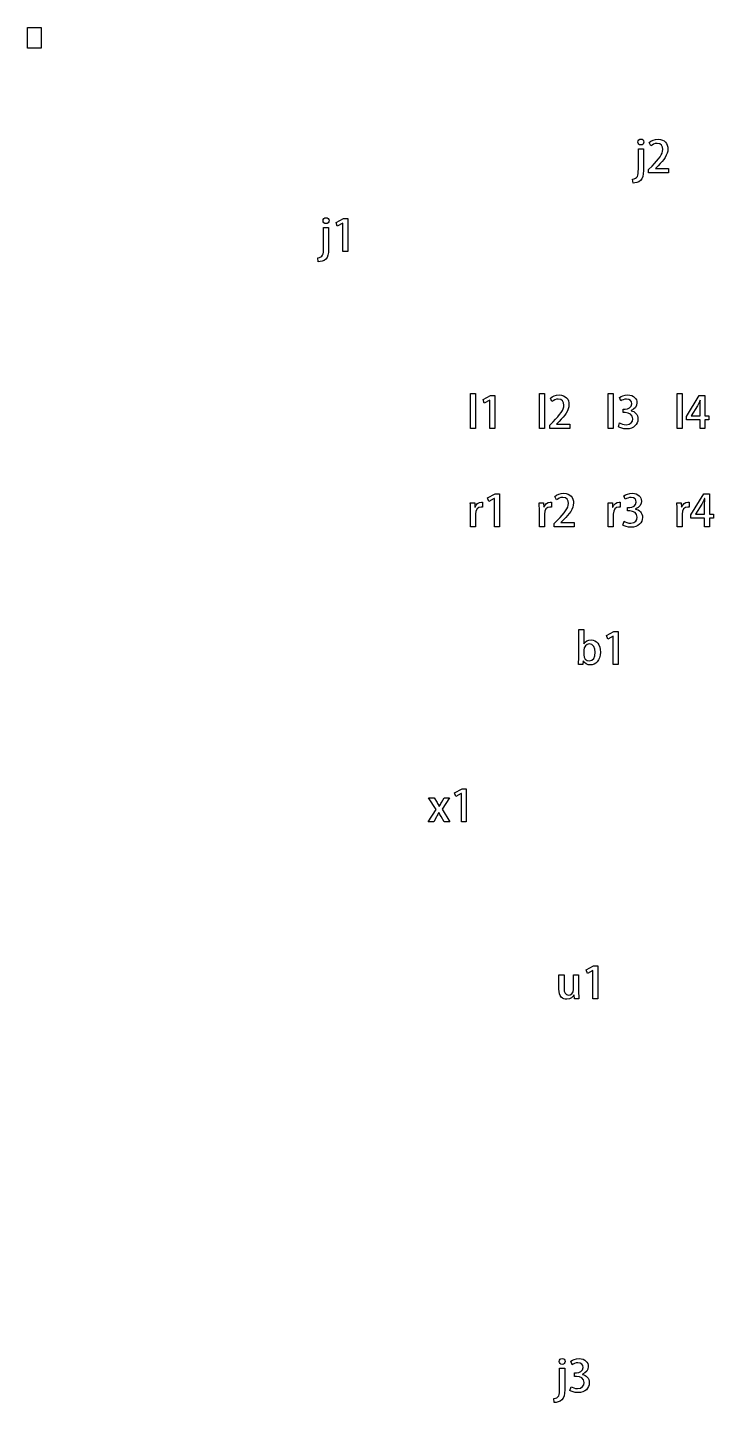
# Model space of a CAD drawing. Header units: centimetres. Extents: x -11.8 to 2.2, y -12.3 to 2.2.
# Drawn here: x -11.792 to -9.578, y -11.981 to -7.542 of the extents above; entities that cross this region are included whole.
import ezdxf

# ---------------------------------------------------------------- set-up
doc = ezdxf.new("R2010")
doc.units = ezdxf.units.CM
doc.header["$MEASUREMENT"] = 0
doc.header["$XCLIPFRAME"] = 0
doc.layers.add('Layer 1', color=7, linetype='Continuous')
picture_1 = doc.add_image_def('image1.jpg', size_in_pixel=(229, 344))

msp = doc.modelspace()

# ---------------------------------------------------------------- linework, layer by layer
at = {"layer": 'Layer 1', "color": 3}
for points, knots in [([(-9.80244, -7.91156), (-9.80244, -7.90606), (-9.80611, -7.90196), (-9.8119, -7.90196), (-9.8119, -7.90196), (-9.81754, -7.90196), (-9.82149, -7.90606), (-9.82149, -7.91156), (-9.82149, -7.91156), (-9.82149, -7.91678), (-9.81768, -7.92101), (-9.81204, -7.92101), (-9.81204, -7.92101), (-9.80611, -7.92101), (-9.80244, -7.91678), (-9.80244, -7.91156)], [0, 0, 0, 0, 0.2, 0.2, 0.2, 0.2, 0.4, 0.4, 0.4, 0.4, 0.6, 0.6, 0.6, 0.6, 1, 1, 1, 1]), ([(-9.80371, -7.93301), (-9.80371, -7.93301), (-9.82008, -7.93301), (-9.82008, -7.93301), (-9.82008, -7.93301), (-9.82008, -7.93301), (-9.82008, -7.99867), (-9.82008, -7.99867), (-9.82008, -7.99867), (-9.82008, -8.02137), (-9.82206, -8.02969), (-9.83899, -8.03136), (-9.83899, -8.03136), (-9.83899, -8.03136), (-9.8373, -8.0442), (-9.8373, -8.0442), (-9.8373, -8.0442), (-9.82925, -8.0442), (-9.81938, -8.04166), (-9.81317, -8.03574), (-9.81317, -8.03574), (-9.80639, -8.02913), (-9.80371, -8.01953), (-9.80371, -8.00375), (-9.80371, -8.00375), (-9.80371, -8.00375), (-9.80371, -7.93301), (-9.80371, -7.93301)], [0, 0, 0, 0, 0.125, 0.125, 0.125, 0.125, 0.25, 0.25, 0.25, 0.25, 0.375, 0.375, 0.375, 0.375, 0.5, 0.5, 0.5, 0.5, 0.625, 0.625, 0.625, 0.625, 0.75, 0.75, 0.75, 0.75, 1, 1, 1, 1]), ([(-9.72243, -7.99721), (-9.72243, -7.99721), (-9.76519, -7.99721), (-9.76519, -7.99721), (-9.76519, -7.99721), (-9.76519, -7.99721), (-9.76519, -7.99693), (-9.76519, -7.99693), (-9.76519, -7.99693), (-9.76519, -7.99693), (-9.75644, -7.98804), (-9.75644, -7.98804), (-9.75644, -7.98804), (-9.73795, -7.96937), (-9.72469, -7.95312), (-9.72469, -7.9336), (-9.72469, -7.9336), (-9.72469, -7.91749), (-9.73428, -7.90267), (-9.75616, -7.90267), (-9.75616, -7.90267), (-9.76801, -7.90267), (-9.77831, -7.90719), (-9.7848, -7.91255), (-9.7848, -7.91255), (-9.7848, -7.91255), (-9.77986, -7.92426), (-9.77986, -7.92426), (-9.77986, -7.92426), (-9.77492, -7.92031), (-9.76759, -7.91593), (-9.7594, -7.91593), (-9.7594, -7.91593), (-9.746, -7.91593), (-9.74106, -7.92497), (-9.74106, -7.93529), (-9.74106, -7.93529), (-9.74106, -7.95128), (-9.75347, -7.96598), (-9.77591, -7.98903), (-9.77591, -7.98903), (-9.77591, -7.98903), (-9.78706, -8.00074), (-9.78706, -8.00074), (-9.78706, -8.00074), (-9.78706, -8.00074), (-9.78706, -8.01076), (-9.78706, -8.01076), (-9.78706, -8.01076), (-9.78706, -8.01076), (-9.72243, -8.01076), (-9.72243, -8.01076), (-9.72243, -8.01076), (-9.72243, -8.01076), (-9.72243, -7.99721), (-9.72243, -7.99721)], [0, 0, 0, 0, 0.0666667, 0.0666667, 0.0666667, 0.0666667, 0.1333333, 0.1333333, 0.1333333, 0.1333333, 0.2, 0.2, 0.2, 0.2, 0.2666667, 0.2666667, 0.2666667, 0.2666667, 0.3333333, 0.3333333, 0.3333333, 0.3333333, 0.4, 0.4, 0.4, 0.4, 0.4666667, 0.4666667, 0.4666667, 0.4666667, 0.5333333, 0.5333333, 0.5333333, 0.5333333, 0.6, 0.6, 0.6, 0.6, 0.6666667, 0.6666667, 0.6666667, 0.6666667, 0.7333333, 0.7333333, 0.7333333, 0.7333333, 0.8, 0.8, 0.8, 0.8, 0.8666667, 0.8666667, 0.8666667, 0.8666667, 1, 1, 1, 1]), ([(-10.81844, -8.16556), (-10.81844, -8.16006), (-10.82211, -8.15596), (-10.8279, -8.15596), (-10.8279, -8.15596), (-10.83354, -8.15596), (-10.83749, -8.16006), (-10.83749, -8.16556), (-10.83749, -8.16556), (-10.83749, -8.17078), (-10.83368, -8.17501), (-10.82804, -8.17501), (-10.82804, -8.17501), (-10.82211, -8.17501), (-10.81844, -8.17078), (-10.81844, -8.16556)], [0, 0, 0, 0, 0.2, 0.2, 0.2, 0.2, 0.4, 0.4, 0.4, 0.4, 0.6, 0.6, 0.6, 0.6, 1, 1, 1, 1]), ([(-10.75776, -8.26476), (-10.75776, -8.26476), (-10.75776, -8.1585), (-10.75776, -8.1585), (-10.75776, -8.1585), (-10.75776, -8.1585), (-10.77159, -8.1585), (-10.77159, -8.1585), (-10.77159, -8.1585), (-10.77159, -8.1585), (-10.79558, -8.17135), (-10.79558, -8.17135), (-10.79558, -8.17135), (-10.79558, -8.17135), (-10.79191, -8.18334), (-10.79191, -8.18334), (-10.79191, -8.18334), (-10.79191, -8.18334), (-10.77399, -8.17346), (-10.77399, -8.17346), (-10.77399, -8.17346), (-10.77399, -8.17346), (-10.77371, -8.17346), (-10.77371, -8.17346), (-10.77371, -8.17346), (-10.77371, -8.17346), (-10.77371, -8.26476), (-10.77371, -8.26476), (-10.77371, -8.26476), (-10.77371, -8.26476), (-10.75776, -8.26476), (-10.75776, -8.26476)], [0, 0, 0, 0, 0.1111111, 0.1111111, 0.1111111, 0.1111111, 0.2222222, 0.2222222, 0.2222222, 0.2222222, 0.3333333, 0.3333333, 0.3333333, 0.3333333, 0.4444444, 0.4444444, 0.4444444, 0.4444444, 0.5555556, 0.5555556, 0.5555556, 0.5555556, 0.6666667, 0.6666667, 0.6666667, 0.6666667, 0.7777778, 0.7777778, 0.7777778, 0.7777778, 1, 1, 1, 1]), ([(-10.81971, -8.18701), (-10.81971, -8.18701), (-10.83608, -8.18701), (-10.83608, -8.18701), (-10.83608, -8.18701), (-10.83608, -8.18701), (-10.83608, -8.25267), (-10.83608, -8.25267), (-10.83608, -8.25267), (-10.83608, -8.27537), (-10.83806, -8.28369), (-10.85499, -8.28536), (-10.85499, -8.28536), (-10.85499, -8.28536), (-10.8533, -8.2982), (-10.8533, -8.2982), (-10.8533, -8.2982), (-10.84525, -8.2982), (-10.83538, -8.29566), (-10.82917, -8.28974), (-10.82917, -8.28974), (-10.82239, -8.28313), (-10.81971, -8.27353), (-10.81971, -8.25775), (-10.81971, -8.25775), (-10.81971, -8.25775), (-10.81971, -8.18701), (-10.81971, -8.18701)], [0, 0, 0, 0, 0.125, 0.125, 0.125, 0.125, 0.25, 0.25, 0.25, 0.25, 0.375, 0.375, 0.375, 0.375, 0.5, 0.5, 0.5, 0.5, 0.625, 0.625, 0.625, 0.625, 0.75, 0.75, 0.75, 0.75, 1, 1, 1, 1]), ([(-10.34544, -8.72309), (-10.34544, -8.72309), (-10.36181, -8.72309), (-10.36181, -8.72309), (-10.36181, -8.72309), (-10.36181, -8.72309), (-10.36181, -8.83626), (-10.36181, -8.83626), (-10.36181, -8.83626), (-10.36181, -8.83626), (-10.34544, -8.83626), (-10.34544, -8.83626), (-10.34544, -8.83626), (-10.34544, -8.83626), (-10.34544, -8.72309), (-10.34544, -8.72309)], [0, 0, 0, 0, 0.2, 0.2, 0.2, 0.2, 0.4, 0.4, 0.4, 0.4, 0.6, 0.6, 0.6, 0.6, 1, 1, 1, 1]), ([(-10.28321, -8.83626), (-10.28321, -8.83626), (-10.28321, -8.73), (-10.28321, -8.73), (-10.28321, -8.73), (-10.28321, -8.73), (-10.29704, -8.73), (-10.29704, -8.73), (-10.29704, -8.73), (-10.29704, -8.73), (-10.32103, -8.74285), (-10.32103, -8.74285), (-10.32103, -8.74285), (-10.32103, -8.74285), (-10.31736, -8.75484), (-10.31736, -8.75484), (-10.31736, -8.75484), (-10.31736, -8.75484), (-10.29944, -8.74496), (-10.29944, -8.74496), (-10.29944, -8.74496), (-10.29944, -8.74496), (-10.29916, -8.74496), (-10.29916, -8.74496), (-10.29916, -8.74496), (-10.29916, -8.74496), (-10.29916, -8.83626), (-10.29916, -8.83626), (-10.29916, -8.83626), (-10.29916, -8.83626), (-10.28321, -8.83626), (-10.28321, -8.83626)], [0, 0, 0, 0, 0.1111111, 0.1111111, 0.1111111, 0.1111111, 0.2222222, 0.2222222, 0.2222222, 0.2222222, 0.3333333, 0.3333333, 0.3333333, 0.3333333, 0.4444444, 0.4444444, 0.4444444, 0.4444444, 0.5555556, 0.5555556, 0.5555556, 0.5555556, 0.6666667, 0.6666667, 0.6666667, 0.6666667, 0.7777778, 0.7777778, 0.7777778, 0.7777778, 1, 1, 1, 1]), ([(-10.12319, -8.72309), (-10.12319, -8.72309), (-10.13956, -8.72309), (-10.13956, -8.72309), (-10.13956, -8.72309), (-10.13956, -8.72309), (-10.13956, -8.83626), (-10.13956, -8.83626), (-10.13956, -8.83626), (-10.13956, -8.83626), (-10.12319, -8.83626), (-10.12319, -8.83626), (-10.12319, -8.83626), (-10.12319, -8.83626), (-10.12319, -8.72309), (-10.12319, -8.72309)], [0, 0, 0, 0, 0.2, 0.2, 0.2, 0.2, 0.4, 0.4, 0.4, 0.4, 0.6, 0.6, 0.6, 0.6, 1, 1, 1, 1]), ([(-10.04163, -8.82271), (-10.04163, -8.82271), (-10.08439, -8.82271), (-10.08439, -8.82271), (-10.08439, -8.82271), (-10.08439, -8.82271), (-10.08439, -8.82243), (-10.08439, -8.82243), (-10.08439, -8.82243), (-10.08439, -8.82243), (-10.07564, -8.81354), (-10.07564, -8.81354), (-10.07564, -8.81354), (-10.05715, -8.79487), (-10.04389, -8.77862), (-10.04389, -8.7591), (-10.04389, -8.7591), (-10.04389, -8.74299), (-10.05348, -8.72817), (-10.07536, -8.72817), (-10.07536, -8.72817), (-10.08721, -8.72817), (-10.09751, -8.73269), (-10.104, -8.73805), (-10.104, -8.73805), (-10.104, -8.73805), (-10.09906, -8.74976), (-10.09906, -8.74976), (-10.09906, -8.74976), (-10.09412, -8.74581), (-10.08679, -8.74143), (-10.0786, -8.74143), (-10.0786, -8.74143), (-10.0652, -8.74143), (-10.06026, -8.75047), (-10.06026, -8.76079), (-10.06026, -8.76079), (-10.06026, -8.77678), (-10.07267, -8.79148), (-10.09511, -8.81453), (-10.09511, -8.81453), (-10.09511, -8.81453), (-10.10626, -8.82624), (-10.10626, -8.82624), (-10.10626, -8.82624), (-10.10626, -8.82624), (-10.10626, -8.83626), (-10.10626, -8.83626), (-10.10626, -8.83626), (-10.10626, -8.83626), (-10.04163, -8.83626), (-10.04163, -8.83626), (-10.04163, -8.83626), (-10.04163, -8.83626), (-10.04163, -8.82271), (-10.04163, -8.82271)], [0, 0, 0, 0, 0.0666667, 0.0666667, 0.0666667, 0.0666667, 0.1333333, 0.1333333, 0.1333333, 0.1333333, 0.2, 0.2, 0.2, 0.2, 0.2666667, 0.2666667, 0.2666667, 0.2666667, 0.3333333, 0.3333333, 0.3333333, 0.3333333, 0.4, 0.4, 0.4, 0.4, 0.4666667, 0.4666667, 0.4666667, 0.4666667, 0.5333333, 0.5333333, 0.5333333, 0.5333333, 0.6, 0.6, 0.6, 0.6, 0.6666667, 0.6666667, 0.6666667, 0.6666667, 0.7333333, 0.7333333, 0.7333333, 0.7333333, 0.8, 0.8, 0.8, 0.8, 0.8666667, 0.8666667, 0.8666667, 0.8666667, 1, 1, 1, 1]), ([(-9.90094, -8.72309), (-9.90094, -8.72309), (-9.91731, -8.72309), (-9.91731, -8.72309), (-9.91731, -8.72309), (-9.91731, -8.72309), (-9.91731, -8.83626), (-9.91731, -8.83626), (-9.91731, -8.83626), (-9.91731, -8.83626), (-9.90094, -8.83626), (-9.90094, -8.83626), (-9.90094, -8.83626), (-9.90094, -8.83626), (-9.90094, -8.72309), (-9.90094, -8.72309)], [0, 0, 0, 0, 0.2, 0.2, 0.2, 0.2, 0.4, 0.4, 0.4, 0.4, 0.6, 0.6, 0.6, 0.6, 1, 1, 1, 1]), ([(-9.84351, -8.77869), (-9.83137, -8.77417), (-9.8246, -8.76469), (-9.8246, -8.75376), (-9.8246, -8.75376), (-9.8246, -8.74016), (-9.83434, -8.72817), (-9.85423, -8.72817), (-9.85423, -8.72817), (-9.86524, -8.72817), (-9.87554, -8.73198), (-9.8809, -8.73593), (-9.8809, -8.73593), (-9.8809, -8.73593), (-9.87681, -8.74767), (-9.87681, -8.74767), (-9.87681, -8.74767), (-9.87272, -8.74482), (-9.86538, -8.74129), (-9.8579, -8.74129), (-9.8579, -8.74129), (-9.84661, -8.74129), (-9.84125, -8.74795), (-9.84125, -8.75632), (-9.84125, -8.75632), (-9.84125, -8.76808), (-9.85325, -8.77361), (-9.86242, -8.77361), (-9.86242, -8.77361), (-9.86242, -8.77361), (-9.86933, -8.77361), (-9.86933, -8.77361), (-9.86933, -8.77361), (-9.86933, -8.77361), (-9.86933, -8.78532), (-9.86933, -8.78532), (-9.86933, -8.78532), (-9.86933, -8.78532), (-9.86214, -8.78532), (-9.86214, -8.78532), (-9.86214, -8.78532), (-9.84958, -8.78532), (-9.83801, -8.79167), (-9.83801, -8.80536), (-9.83801, -8.80536), (-9.83801, -8.81481), (-9.84422, -8.82469), (-9.85931, -8.82469), (-9.85931, -8.82469), (-9.86806, -8.82469), (-9.87653, -8.82116), (-9.88034, -8.81862), (-9.88034, -8.81862), (-9.88034, -8.81862), (-9.88457, -8.83118), (-9.88457, -8.83118), (-9.88457, -8.83118), (-9.87949, -8.83457), (-9.86962, -8.83781), (-9.85861, -8.83781), (-9.85861, -8.83781), (-9.83448, -8.83781), (-9.82121, -8.82328), (-9.82121, -8.80592), (-9.82121, -8.80592), (-9.82121, -8.79096), (-9.83152, -8.78123), (-9.84351, -8.77897), (-9.84351, -8.77897), (-9.84351, -8.77897), (-9.84351, -8.77869), (-9.84351, -8.77869)], [0, 0, 0, 0, 0.0526316, 0.0526316, 0.0526316, 0.0526316, 0.1052632, 0.1052632, 0.1052632, 0.1052632, 0.1578947, 0.1578947, 0.1578947, 0.1578947, 0.2105263, 0.2105263, 0.2105263, 0.2105263, 0.2631579, 0.2631579, 0.2631579, 0.2631579, 0.3157895, 0.3157895, 0.3157895, 0.3157895, 0.3684211, 0.3684211, 0.3684211, 0.3684211, 0.4210526, 0.4210526, 0.4210526, 0.4210526, 0.4736842, 0.4736842, 0.4736842, 0.4736842, 0.5263158, 0.5263158, 0.5263158, 0.5263158, 0.5789474, 0.5789474, 0.5789474, 0.5789474, 0.6315789, 0.6315789, 0.6315789, 0.6315789, 0.6842105, 0.6842105, 0.6842105, 0.6842105, 0.7368421, 0.7368421, 0.7368421, 0.7368421, 0.7894737, 0.7894737, 0.7894737, 0.7894737, 0.8421053, 0.8421053, 0.8421053, 0.8421053, 0.8947368, 0.8947368, 0.8947368, 0.8947368, 1, 1, 1, 1]), ([(-9.67869, -8.72309), (-9.67869, -8.72309), (-9.69506, -8.72309), (-9.69506, -8.72309), (-9.69506, -8.72309), (-9.69506, -8.72309), (-9.69506, -8.83626), (-9.69506, -8.83626), (-9.69506, -8.83626), (-9.69506, -8.83626), (-9.67869, -8.83626), (-9.67869, -8.83626), (-9.67869, -8.83626), (-9.67869, -8.83626), (-9.67869, -8.72309), (-9.67869, -8.72309)], [0, 0, 0, 0, 0.2, 0.2, 0.2, 0.2, 0.4, 0.4, 0.4, 0.4, 0.6, 0.6, 0.6, 0.6, 1, 1, 1, 1]), ([(-9.60531, -8.80818), (-9.60531, -8.80818), (-9.59205, -8.80818), (-9.59205, -8.80818), (-9.59205, -8.80818), (-9.59205, -8.80818), (-9.59205, -8.79576), (-9.59205, -8.79576), (-9.59205, -8.79576), (-9.59205, -8.79576), (-9.60531, -8.79576), (-9.60531, -8.79576), (-9.60531, -8.79576), (-9.60531, -8.79576), (-9.60531, -8.73), (-9.60531, -8.73), (-9.60531, -8.73), (-9.60531, -8.73), (-9.62352, -8.73), (-9.62352, -8.73), (-9.62352, -8.73), (-9.62352, -8.73), (-9.66515, -8.7976), (-9.66515, -8.7976), (-9.66515, -8.7976), (-9.66515, -8.7976), (-9.66515, -8.80818), (-9.66515, -8.80818), (-9.66515, -8.80818), (-9.66515, -8.80818), (-9.6207, -8.80818), (-9.6207, -8.80818), (-9.6207, -8.80818), (-9.6207, -8.80818), (-9.6207, -8.83626), (-9.6207, -8.83626), (-9.6207, -8.83626), (-9.6207, -8.83626), (-9.60531, -8.83626), (-9.60531, -8.83626), (-9.60531, -8.83626), (-9.60531, -8.83626), (-9.60531, -8.80818), (-9.60531, -8.80818)], [0, 0, 0, 0, 0.0833333, 0.0833333, 0.0833333, 0.0833333, 0.1666667, 0.1666667, 0.1666667, 0.1666667, 0.25, 0.25, 0.25, 0.25, 0.3333333, 0.3333333, 0.3333333, 0.3333333, 0.4166667, 0.4166667, 0.4166667, 0.4166667, 0.5, 0.5, 0.5, 0.5, 0.5833333, 0.5833333, 0.5833333, 0.5833333, 0.6666667, 0.6666667, 0.6666667, 0.6666667, 0.75, 0.75, 0.75, 0.75, 0.8333333, 0.8333333, 0.8333333, 0.8333333, 1, 1, 1, 1]), ([(-9.64976, -8.79548), (-9.64976, -8.79548), (-9.62944, -8.76302), (-9.62944, -8.76302), (-9.62944, -8.76302), (-9.62648, -8.75738), (-9.6238, -8.75216), (-9.62055, -8.74539), (-9.62055, -8.74539), (-9.62055, -8.74539), (-9.61999, -8.74539), (-9.61999, -8.74539), (-9.61999, -8.74539), (-9.62041, -8.75145), (-9.6207, -8.7578), (-9.6207, -8.76387), (-9.6207, -8.76387), (-9.6207, -8.76387), (-9.6207, -8.79576), (-9.6207, -8.79576), (-9.6207, -8.79576), (-9.6207, -8.79576), (-9.64976, -8.79576), (-9.64976, -8.79576), (-9.64976, -8.79576), (-9.64976, -8.79576), (-9.64976, -8.79548), (-9.64976, -8.79548)], [0, 0, 0, 0, 0.125, 0.125, 0.125, 0.125, 0.25, 0.25, 0.25, 0.25, 0.375, 0.375, 0.375, 0.375, 0.5, 0.5, 0.5, 0.5, 0.625, 0.625, 0.625, 0.625, 0.75, 0.75, 0.75, 0.75, 1, 1, 1, 1]), ([(-10.26867, -9.15376), (-10.26867, -9.15376), (-10.26867, -9.0475), (-10.26867, -9.0475), (-10.26867, -9.0475), (-10.26867, -9.0475), (-10.2825, -9.0475), (-10.2825, -9.0475), (-10.2825, -9.0475), (-10.2825, -9.0475), (-10.30649, -9.06035), (-10.30649, -9.06035), (-10.30649, -9.06035), (-10.30649, -9.06035), (-10.30282, -9.07234), (-10.30282, -9.07234), (-10.30282, -9.07234), (-10.30282, -9.07234), (-10.2849, -9.06246), (-10.2849, -9.06246), (-10.2849, -9.06246), (-10.2849, -9.06246), (-10.28462, -9.06246), (-10.28462, -9.06246), (-10.28462, -9.06246), (-10.28462, -9.06246), (-10.28462, -9.15376), (-10.28462, -9.15376), (-10.28462, -9.15376), (-10.28462, -9.15376), (-10.26867, -9.15376), (-10.26867, -9.15376)], [0, 0, 0, 0, 0.1111111, 0.1111111, 0.1111111, 0.1111111, 0.2222222, 0.2222222, 0.2222222, 0.2222222, 0.3333333, 0.3333333, 0.3333333, 0.3333333, 0.4444444, 0.4444444, 0.4444444, 0.4444444, 0.5555556, 0.5555556, 0.5555556, 0.5555556, 0.6666667, 0.6666667, 0.6666667, 0.6666667, 0.7777778, 0.7777778, 0.7777778, 0.7777778, 1, 1, 1, 1]), ([(-10.02709, -9.14021), (-10.02709, -9.14021), (-10.06985, -9.14021), (-10.06985, -9.14021), (-10.06985, -9.14021), (-10.06985, -9.14021), (-10.06985, -9.13993), (-10.06985, -9.13993), (-10.06985, -9.13993), (-10.06985, -9.13993), (-10.0611, -9.13104), (-10.0611, -9.13104), (-10.0611, -9.13104), (-10.04261, -9.11237), (-10.02935, -9.09612), (-10.02935, -9.0766), (-10.02935, -9.0766), (-10.02935, -9.06049), (-10.03894, -9.04567), (-10.06082, -9.04567), (-10.06082, -9.04567), (-10.07267, -9.04567), (-10.08297, -9.05019), (-10.08946, -9.05555), (-10.08946, -9.05555), (-10.08946, -9.05555), (-10.08452, -9.06726), (-10.08452, -9.06726), (-10.08452, -9.06726), (-10.07958, -9.06331), (-10.07225, -9.05893), (-10.06406, -9.05893), (-10.06406, -9.05893), (-10.05066, -9.05893), (-10.04572, -9.06797), (-10.04572, -9.07829), (-10.04572, -9.07829), (-10.04572, -9.09428), (-10.05813, -9.10898), (-10.08057, -9.13203), (-10.08057, -9.13203), (-10.08057, -9.13203), (-10.09172, -9.14374), (-10.09172, -9.14374), (-10.09172, -9.14374), (-10.09172, -9.14374), (-10.09172, -9.15376), (-10.09172, -9.15376), (-10.09172, -9.15376), (-10.09172, -9.15376), (-10.02709, -9.15376), (-10.02709, -9.15376), (-10.02709, -9.15376), (-10.02709, -9.15376), (-10.02709, -9.14021), (-10.02709, -9.14021)], [0, 0, 0, 0, 0.0666667, 0.0666667, 0.0666667, 0.0666667, 0.1333333, 0.1333333, 0.1333333, 0.1333333, 0.2, 0.2, 0.2, 0.2, 0.2666667, 0.2666667, 0.2666667, 0.2666667, 0.3333333, 0.3333333, 0.3333333, 0.3333333, 0.4, 0.4, 0.4, 0.4, 0.4666667, 0.4666667, 0.4666667, 0.4666667, 0.5333333, 0.5333333, 0.5333333, 0.5333333, 0.6, 0.6, 0.6, 0.6, 0.6666667, 0.6666667, 0.6666667, 0.6666667, 0.7333333, 0.7333333, 0.7333333, 0.7333333, 0.8, 0.8, 0.8, 0.8, 0.8666667, 0.8666667, 0.8666667, 0.8666667, 1, 1, 1, 1]), ([(-9.82897, -9.09619), (-9.81683, -9.09167), (-9.81006, -9.08219), (-9.81006, -9.07126), (-9.81006, -9.07126), (-9.81006, -9.05766), (-9.8198, -9.04567), (-9.83969, -9.04567), (-9.83969, -9.04567), (-9.8507, -9.04567), (-9.861, -9.04948), (-9.86636, -9.05343), (-9.86636, -9.05343), (-9.86636, -9.05343), (-9.86227, -9.06517), (-9.86227, -9.06517), (-9.86227, -9.06517), (-9.85818, -9.06232), (-9.85084, -9.05879), (-9.84336, -9.05879), (-9.84336, -9.05879), (-9.83207, -9.05879), (-9.82671, -9.06545), (-9.82671, -9.07382), (-9.82671, -9.07382), (-9.82671, -9.08558), (-9.83871, -9.09111), (-9.84788, -9.09111), (-9.84788, -9.09111), (-9.84788, -9.09111), (-9.85479, -9.09111), (-9.85479, -9.09111), (-9.85479, -9.09111), (-9.85479, -9.09111), (-9.85479, -9.10282), (-9.85479, -9.10282), (-9.85479, -9.10282), (-9.85479, -9.10282), (-9.8476, -9.10282), (-9.8476, -9.10282), (-9.8476, -9.10282), (-9.83504, -9.10282), (-9.82347, -9.10917), (-9.82347, -9.12286), (-9.82347, -9.12286), (-9.82347, -9.13231), (-9.82968, -9.14219), (-9.84477, -9.14219), (-9.84477, -9.14219), (-9.85352, -9.14219), (-9.86199, -9.13866), (-9.8658, -9.13612), (-9.8658, -9.13612), (-9.8658, -9.13612), (-9.87003, -9.14868), (-9.87003, -9.14868), (-9.87003, -9.14868), (-9.86495, -9.15207), (-9.85508, -9.15531), (-9.84407, -9.15531), (-9.84407, -9.15531), (-9.81994, -9.15531), (-9.80667, -9.14078), (-9.80667, -9.12342), (-9.80667, -9.12342), (-9.80667, -9.10846), (-9.81698, -9.09873), (-9.82897, -9.09647), (-9.82897, -9.09647), (-9.82897, -9.09647), (-9.82897, -9.09619), (-9.82897, -9.09619)], [0, 0, 0, 0, 0.0526316, 0.0526316, 0.0526316, 0.0526316, 0.1052632, 0.1052632, 0.1052632, 0.1052632, 0.1578947, 0.1578947, 0.1578947, 0.1578947, 0.2105263, 0.2105263, 0.2105263, 0.2105263, 0.2631579, 0.2631579, 0.2631579, 0.2631579, 0.3157895, 0.3157895, 0.3157895, 0.3157895, 0.3684211, 0.3684211, 0.3684211, 0.3684211, 0.4210526, 0.4210526, 0.4210526, 0.4210526, 0.4736842, 0.4736842, 0.4736842, 0.4736842, 0.5263158, 0.5263158, 0.5263158, 0.5263158, 0.5789474, 0.5789474, 0.5789474, 0.5789474, 0.6315789, 0.6315789, 0.6315789, 0.6315789, 0.6842105, 0.6842105, 0.6842105, 0.6842105, 0.7368421, 0.7368421, 0.7368421, 0.7368421, 0.7894737, 0.7894737, 0.7894737, 0.7894737, 0.8421053, 0.8421053, 0.8421053, 0.8421053, 0.8947368, 0.8947368, 0.8947368, 0.8947368, 1, 1, 1, 1]), ([(-9.59077, -9.12568), (-9.59077, -9.12568), (-9.57751, -9.12568), (-9.57751, -9.12568), (-9.57751, -9.12568), (-9.57751, -9.12568), (-9.57751, -9.11326), (-9.57751, -9.11326), (-9.57751, -9.11326), (-9.57751, -9.11326), (-9.59077, -9.11326), (-9.59077, -9.11326), (-9.59077, -9.11326), (-9.59077, -9.11326), (-9.59077, -9.0475), (-9.59077, -9.0475), (-9.59077, -9.0475), (-9.59077, -9.0475), (-9.60898, -9.0475), (-9.60898, -9.0475), (-9.60898, -9.0475), (-9.60898, -9.0475), (-9.65061, -9.1151), (-9.65061, -9.1151), (-9.65061, -9.1151), (-9.65061, -9.1151), (-9.65061, -9.12568), (-9.65061, -9.12568), (-9.65061, -9.12568), (-9.65061, -9.12568), (-9.60616, -9.12568), (-9.60616, -9.12568), (-9.60616, -9.12568), (-9.60616, -9.12568), (-9.60616, -9.15376), (-9.60616, -9.15376), (-9.60616, -9.15376), (-9.60616, -9.15376), (-9.59077, -9.15376), (-9.59077, -9.15376), (-9.59077, -9.15376), (-9.59077, -9.15376), (-9.59077, -9.12568), (-9.59077, -9.12568)], [0, 0, 0, 0, 0.0833333, 0.0833333, 0.0833333, 0.0833333, 0.1666667, 0.1666667, 0.1666667, 0.1666667, 0.25, 0.25, 0.25, 0.25, 0.3333333, 0.3333333, 0.3333333, 0.3333333, 0.4166667, 0.4166667, 0.4166667, 0.4166667, 0.5, 0.5, 0.5, 0.5, 0.5833333, 0.5833333, 0.5833333, 0.5833333, 0.6666667, 0.6666667, 0.6666667, 0.6666667, 0.75, 0.75, 0.75, 0.75, 0.8333333, 0.8333333, 0.8333333, 0.8333333, 1, 1, 1, 1]), ([(-10.32272, -9.07474), (-10.32413, -9.07446), (-10.32526, -9.07432), (-10.32681, -9.07432), (-10.32681, -9.07432), (-10.33528, -9.07432), (-10.34346, -9.08038), (-10.34699, -9.09026), (-10.34699, -9.09026), (-10.34699, -9.09026), (-10.34756, -9.09026), (-10.34756, -9.09026), (-10.34756, -9.09026), (-10.34756, -9.09026), (-10.34812, -9.07601), (-10.34812, -9.07601), (-10.34812, -9.07601), (-10.34812, -9.07601), (-10.36237, -9.07601), (-10.36237, -9.07601), (-10.36237, -9.07601), (-10.36195, -9.0832), (-10.36181, -9.09068), (-10.36181, -9.09971), (-10.36181, -9.09971), (-10.36181, -9.09971), (-10.36181, -9.15376), (-10.36181, -9.15376), (-10.36181, -9.15376), (-10.36181, -9.15376), (-10.34544, -9.15376), (-10.34544, -9.15376), (-10.34544, -9.15376), (-10.34544, -9.15376), (-10.34544, -9.11256), (-10.34544, -9.11256), (-10.34544, -9.11256), (-10.34544, -9.09901), (-10.33852, -9.08998), (-10.32752, -9.08998), (-10.32752, -9.08998), (-10.32568, -9.08998), (-10.32413, -9.09012), (-10.32272, -9.0904), (-10.32272, -9.0904), (-10.32272, -9.0904), (-10.32272, -9.07474), (-10.32272, -9.07474)], [0, 0, 0, 0, 0.0769231, 0.0769231, 0.0769231, 0.0769231, 0.1538462, 0.1538462, 0.1538462, 0.1538462, 0.2307692, 0.2307692, 0.2307692, 0.2307692, 0.3076923, 0.3076923, 0.3076923, 0.3076923, 0.3846154, 0.3846154, 0.3846154, 0.3846154, 0.4615385, 0.4615385, 0.4615385, 0.4615385, 0.5384615, 0.5384615, 0.5384615, 0.5384615, 0.6153846, 0.6153846, 0.6153846, 0.6153846, 0.6923077, 0.6923077, 0.6923077, 0.6923077, 0.7692308, 0.7692308, 0.7692308, 0.7692308, 0.8461538, 0.8461538, 0.8461538, 0.8461538, 1, 1, 1, 1]), ([(-10.10047, -9.07474), (-10.10188, -9.07446), (-10.10301, -9.07432), (-10.10456, -9.07432), (-10.10456, -9.07432), (-10.11303, -9.07432), (-10.12121, -9.08038), (-10.12474, -9.09026), (-10.12474, -9.09026), (-10.12474, -9.09026), (-10.12531, -9.09026), (-10.12531, -9.09026), (-10.12531, -9.09026), (-10.12531, -9.09026), (-10.12587, -9.07601), (-10.12587, -9.07601), (-10.12587, -9.07601), (-10.12587, -9.07601), (-10.14012, -9.07601), (-10.14012, -9.07601), (-10.14012, -9.07601), (-10.1397, -9.0832), (-10.13956, -9.09068), (-10.13956, -9.09971), (-10.13956, -9.09971), (-10.13956, -9.09971), (-10.13956, -9.15376), (-10.13956, -9.15376), (-10.13956, -9.15376), (-10.13956, -9.15376), (-10.12319, -9.15376), (-10.12319, -9.15376), (-10.12319, -9.15376), (-10.12319, -9.15376), (-10.12319, -9.11256), (-10.12319, -9.11256), (-10.12319, -9.11256), (-10.12319, -9.09901), (-10.11627, -9.08998), (-10.10527, -9.08998), (-10.10527, -9.08998), (-10.10343, -9.08998), (-10.10188, -9.09012), (-10.10047, -9.0904), (-10.10047, -9.0904), (-10.10047, -9.0904), (-10.10047, -9.07474), (-10.10047, -9.07474)], [0, 0, 0, 0, 0.0769231, 0.0769231, 0.0769231, 0.0769231, 0.1538462, 0.1538462, 0.1538462, 0.1538462, 0.2307692, 0.2307692, 0.2307692, 0.2307692, 0.3076923, 0.3076923, 0.3076923, 0.3076923, 0.3846154, 0.3846154, 0.3846154, 0.3846154, 0.4615385, 0.4615385, 0.4615385, 0.4615385, 0.5384615, 0.5384615, 0.5384615, 0.5384615, 0.6153846, 0.6153846, 0.6153846, 0.6153846, 0.6923077, 0.6923077, 0.6923077, 0.6923077, 0.7692308, 0.7692308, 0.7692308, 0.7692308, 0.8461538, 0.8461538, 0.8461538, 0.8461538, 1, 1, 1, 1]), ([(-9.87822, -9.07474), (-9.87963, -9.07446), (-9.88076, -9.07432), (-9.88231, -9.07432), (-9.88231, -9.07432), (-9.89078, -9.07432), (-9.89896, -9.08038), (-9.90249, -9.09026), (-9.90249, -9.09026), (-9.90249, -9.09026), (-9.90306, -9.09026), (-9.90306, -9.09026), (-9.90306, -9.09026), (-9.90306, -9.09026), (-9.90362, -9.07601), (-9.90362, -9.07601), (-9.90362, -9.07601), (-9.90362, -9.07601), (-9.91787, -9.07601), (-9.91787, -9.07601), (-9.91787, -9.07601), (-9.91745, -9.0832), (-9.91731, -9.09068), (-9.91731, -9.09971), (-9.91731, -9.09971), (-9.91731, -9.09971), (-9.91731, -9.15376), (-9.91731, -9.15376), (-9.91731, -9.15376), (-9.91731, -9.15376), (-9.90094, -9.15376), (-9.90094, -9.15376), (-9.90094, -9.15376), (-9.90094, -9.15376), (-9.90094, -9.11256), (-9.90094, -9.11256), (-9.90094, -9.11256), (-9.90094, -9.09901), (-9.89402, -9.08998), (-9.88302, -9.08998), (-9.88302, -9.08998), (-9.88118, -9.08998), (-9.87963, -9.09012), (-9.87822, -9.0904), (-9.87822, -9.0904), (-9.87822, -9.0904), (-9.87822, -9.07474), (-9.87822, -9.07474)], [0, 0, 0, 0, 0.0769231, 0.0769231, 0.0769231, 0.0769231, 0.1538462, 0.1538462, 0.1538462, 0.1538462, 0.2307692, 0.2307692, 0.2307692, 0.2307692, 0.3076923, 0.3076923, 0.3076923, 0.3076923, 0.3846154, 0.3846154, 0.3846154, 0.3846154, 0.4615385, 0.4615385, 0.4615385, 0.4615385, 0.5384615, 0.5384615, 0.5384615, 0.5384615, 0.6153846, 0.6153846, 0.6153846, 0.6153846, 0.6923077, 0.6923077, 0.6923077, 0.6923077, 0.7692308, 0.7692308, 0.7692308, 0.7692308, 0.8461538, 0.8461538, 0.8461538, 0.8461538, 1, 1, 1, 1]), ([(-9.65597, -9.07474), (-9.65738, -9.07446), (-9.65851, -9.07432), (-9.66006, -9.07432), (-9.66006, -9.07432), (-9.66853, -9.07432), (-9.67671, -9.08038), (-9.68024, -9.09026), (-9.68024, -9.09026), (-9.68024, -9.09026), (-9.68081, -9.09026), (-9.68081, -9.09026), (-9.68081, -9.09026), (-9.68081, -9.09026), (-9.68137, -9.07601), (-9.68137, -9.07601), (-9.68137, -9.07601), (-9.68137, -9.07601), (-9.69562, -9.07601), (-9.69562, -9.07601), (-9.69562, -9.07601), (-9.6952, -9.0832), (-9.69506, -9.09068), (-9.69506, -9.09971), (-9.69506, -9.09971), (-9.69506, -9.09971), (-9.69506, -9.15376), (-9.69506, -9.15376), (-9.69506, -9.15376), (-9.69506, -9.15376), (-9.67869, -9.15376), (-9.67869, -9.15376), (-9.67869, -9.15376), (-9.67869, -9.15376), (-9.67869, -9.11256), (-9.67869, -9.11256), (-9.67869, -9.11256), (-9.67869, -9.09901), (-9.67177, -9.08998), (-9.66077, -9.08998), (-9.66077, -9.08998), (-9.65893, -9.08998), (-9.65738, -9.09012), (-9.65597, -9.0904), (-9.65597, -9.0904), (-9.65597, -9.0904), (-9.65597, -9.07474), (-9.65597, -9.07474)], [0, 0, 0, 0, 0.0769231, 0.0769231, 0.0769231, 0.0769231, 0.1538462, 0.1538462, 0.1538462, 0.1538462, 0.2307692, 0.2307692, 0.2307692, 0.2307692, 0.3076923, 0.3076923, 0.3076923, 0.3076923, 0.3846154, 0.3846154, 0.3846154, 0.3846154, 0.4615385, 0.4615385, 0.4615385, 0.4615385, 0.5384615, 0.5384615, 0.5384615, 0.5384615, 0.6153846, 0.6153846, 0.6153846, 0.6153846, 0.6923077, 0.6923077, 0.6923077, 0.6923077, 0.7692308, 0.7692308, 0.7692308, 0.7692308, 0.8461538, 0.8461538, 0.8461538, 0.8461538, 1, 1, 1, 1]), ([(-9.63522, -9.11298), (-9.63522, -9.11298), (-9.6149, -9.08052), (-9.6149, -9.08052), (-9.6149, -9.08052), (-9.61194, -9.07488), (-9.60926, -9.06966), (-9.60601, -9.06289), (-9.60601, -9.06289), (-9.60601, -9.06289), (-9.60545, -9.06289), (-9.60545, -9.06289), (-9.60545, -9.06289), (-9.60587, -9.06895), (-9.60616, -9.0753), (-9.60616, -9.08137), (-9.60616, -9.08137), (-9.60616, -9.08137), (-9.60616, -9.11326), (-9.60616, -9.11326), (-9.60616, -9.11326), (-9.60616, -9.11326), (-9.63522, -9.11326), (-9.63522, -9.11326), (-9.63522, -9.11326), (-9.63522, -9.11326), (-9.63522, -9.11298), (-9.63522, -9.11298)], [0, 0, 0, 0, 0.125, 0.125, 0.125, 0.125, 0.25, 0.25, 0.25, 0.25, 0.375, 0.375, 0.375, 0.375, 0.5, 0.5, 0.5, 0.5, 0.625, 0.625, 0.625, 0.625, 0.75, 0.75, 0.75, 0.75, 1, 1, 1, 1]), ([(-9.99619, -9.53137), (-9.99619, -9.53137), (-9.99619, -9.48509), (-9.99619, -9.48509), (-9.99619, -9.48509), (-9.99619, -9.48509), (-10.01256, -9.48509), (-10.01256, -9.48509), (-10.01256, -9.48509), (-10.01256, -9.48509), (-10.01256, -9.57752), (-10.01256, -9.57752), (-10.01256, -9.57752), (-10.01256, -9.58457), (-10.01284, -9.59304), (-10.01312, -9.59826), (-10.01312, -9.59826), (-10.01312, -9.59826), (-9.99915, -9.59826), (-9.99915, -9.59826), (-9.99915, -9.59826), (-9.99915, -9.59826), (-9.99831, -9.58655), (-9.99831, -9.58655), (-9.99831, -9.58655), (-9.99831, -9.58655), (-9.99788, -9.58655), (-9.99788, -9.58655), (-9.99788, -9.58655), (-9.99266, -9.59572), (-9.9849, -9.59981), (-9.97488, -9.59981), (-9.97488, -9.59981), (-9.95879, -9.59981), (-9.94229, -9.58655), (-9.94229, -9.55818), (-9.94229, -9.55818), (-9.94229, -9.53448), (-9.95456, -9.51882), (-9.97234, -9.51882), (-9.97234, -9.51882), (-9.98321, -9.51882), (-9.99125, -9.52347), (-9.99591, -9.53137), (-9.99591, -9.53137), (-9.99591, -9.53137), (-9.99619, -9.53137), (-9.99619, -9.53137)], [0, 0, 0, 0, 0.0769231, 0.0769231, 0.0769231, 0.0769231, 0.1538462, 0.1538462, 0.1538462, 0.1538462, 0.2307692, 0.2307692, 0.2307692, 0.2307692, 0.3076923, 0.3076923, 0.3076923, 0.3076923, 0.3846154, 0.3846154, 0.3846154, 0.3846154, 0.4615385, 0.4615385, 0.4615385, 0.4615385, 0.5384615, 0.5384615, 0.5384615, 0.5384615, 0.6153846, 0.6153846, 0.6153846, 0.6153846, 0.6923077, 0.6923077, 0.6923077, 0.6923077, 0.7692308, 0.7692308, 0.7692308, 0.7692308, 0.8461538, 0.8461538, 0.8461538, 0.8461538, 1, 1, 1, 1]), ([(-9.88485, -9.59826), (-9.88485, -9.59826), (-9.88485, -9.492), (-9.88485, -9.492), (-9.88485, -9.492), (-9.88485, -9.492), (-9.89868, -9.492), (-9.89868, -9.492), (-9.89868, -9.492), (-9.89868, -9.492), (-9.92267, -9.50485), (-9.92267, -9.50485), (-9.92267, -9.50485), (-9.92267, -9.50485), (-9.919, -9.51684), (-9.919, -9.51684), (-9.919, -9.51684), (-9.919, -9.51684), (-9.90108, -9.50696), (-9.90108, -9.50696), (-9.90108, -9.50696), (-9.90108, -9.50696), (-9.9008, -9.50696), (-9.9008, -9.50696), (-9.9008, -9.50696), (-9.9008, -9.50696), (-9.9008, -9.59826), (-9.9008, -9.59826), (-9.9008, -9.59826), (-9.9008, -9.59826), (-9.88485, -9.59826), (-9.88485, -9.59826)], [0, 0, 0, 0, 0.1111111, 0.1111111, 0.1111111, 0.1111111, 0.2222222, 0.2222222, 0.2222222, 0.2222222, 0.3333333, 0.3333333, 0.3333333, 0.3333333, 0.4444444, 0.4444444, 0.4444444, 0.4444444, 0.5555556, 0.5555556, 0.5555556, 0.5555556, 0.6666667, 0.6666667, 0.6666667, 0.6666667, 0.7777778, 0.7777778, 0.7777778, 0.7777778, 1, 1, 1, 1]), ([(-9.99619, -9.55226), (-9.99619, -9.54196), (-9.98857, -9.53194), (-9.97827, -9.53194), (-9.97827, -9.53194), (-9.96529, -9.53194), (-9.95894, -9.54421), (-9.95894, -9.55889), (-9.95894, -9.55889), (-9.95894, -9.57554), (-9.96585, -9.58669), (-9.97841, -9.58669), (-9.97841, -9.58669), (-9.98913, -9.58669), (-9.99619, -9.57738), (-9.99619, -9.5675), (-9.99619, -9.5675), (-9.99619, -9.5675), (-9.99619, -9.55226), (-9.99619, -9.55226)], [0, 0, 0, 0, 0.1666667, 0.1666667, 0.1666667, 0.1666667, 0.3333333, 0.3333333, 0.3333333, 0.3333333, 0.5, 0.5, 0.5, 0.5, 0.6666667, 0.6666667, 0.6666667, 0.6666667, 1, 1, 1, 1]), ([(-10.44676, -10.02851), (-10.44676, -10.02851), (-10.45565, -10.04403), (-10.45565, -10.04403), (-10.45565, -10.04403), (-10.4579, -10.04812), (-10.46016, -10.05236), (-10.46242, -10.05673), (-10.46242, -10.05673), (-10.46242, -10.05673), (-10.4627, -10.05673), (-10.4627, -10.05673), (-10.4627, -10.05673), (-10.46496, -10.0525), (-10.46708, -10.04855), (-10.46962, -10.04417), (-10.46962, -10.04417), (-10.46962, -10.04417), (-10.47893, -10.02851), (-10.47893, -10.02851), (-10.47893, -10.02851), (-10.47893, -10.02851), (-10.49699, -10.02851), (-10.49699, -10.02851), (-10.49699, -10.02851), (-10.49699, -10.02851), (-10.47286, -10.06675), (-10.47286, -10.06675), (-10.47286, -10.06675), (-10.47286, -10.06675), (-10.49798, -10.10626), (-10.49798, -10.10626), (-10.49798, -10.10626), (-10.49798, -10.10626), (-10.4802, -10.10626), (-10.4802, -10.10626), (-10.4802, -10.10626), (-10.4802, -10.10626), (-10.47103, -10.08975), (-10.47103, -10.08975), (-10.47103, -10.08975), (-10.46849, -10.08523), (-10.46623, -10.08114), (-10.46397, -10.07663), (-10.46397, -10.07663), (-10.46397, -10.07663), (-10.46369, -10.07663), (-10.46369, -10.07663), (-10.46369, -10.07663), (-10.46143, -10.08128), (-10.45917, -10.08538), (-10.45678, -10.08961), (-10.45678, -10.08961), (-10.45678, -10.08961), (-10.44718, -10.10626), (-10.44718, -10.10626), (-10.44718, -10.10626), (-10.44718, -10.10626), (-10.42869, -10.10626), (-10.42869, -10.10626), (-10.42869, -10.10626), (-10.42869, -10.10626), (-10.45353, -10.06604), (-10.45353, -10.06604), (-10.45353, -10.06604), (-10.45353, -10.06604), (-10.42912, -10.02851), (-10.42912, -10.02851), (-10.42912, -10.02851), (-10.42912, -10.02851), (-10.44676, -10.02851), (-10.44676, -10.02851)], [0, 0, 0, 0, 0.0526316, 0.0526316, 0.0526316, 0.0526316, 0.1052632, 0.1052632, 0.1052632, 0.1052632, 0.1578947, 0.1578947, 0.1578947, 0.1578947, 0.2105263, 0.2105263, 0.2105263, 0.2105263, 0.2631579, 0.2631579, 0.2631579, 0.2631579, 0.3157895, 0.3157895, 0.3157895, 0.3157895, 0.3684211, 0.3684211, 0.3684211, 0.3684211, 0.4210526, 0.4210526, 0.4210526, 0.4210526, 0.4736842, 0.4736842, 0.4736842, 0.4736842, 0.5263158, 0.5263158, 0.5263158, 0.5263158, 0.5789474, 0.5789474, 0.5789474, 0.5789474, 0.6315789, 0.6315789, 0.6315789, 0.6315789, 0.6842105, 0.6842105, 0.6842105, 0.6842105, 0.7368421, 0.7368421, 0.7368421, 0.7368421, 0.7894737, 0.7894737, 0.7894737, 0.7894737, 0.8421053, 0.8421053, 0.8421053, 0.8421053, 0.8947368, 0.8947368, 0.8947368, 0.8947368, 1, 1, 1, 1]), ([(-10.37535, -10.10626), (-10.37535, -10.10626), (-10.37535, -10), (-10.37535, -10), (-10.37535, -10), (-10.37535, -10), (-10.38918, -10), (-10.38918, -10), (-10.38918, -10), (-10.38918, -10), (-10.41317, -10.01285), (-10.41317, -10.01285), (-10.41317, -10.01285), (-10.41317, -10.01285), (-10.4095, -10.02484), (-10.4095, -10.02484), (-10.4095, -10.02484), (-10.4095, -10.02484), (-10.39158, -10.01496), (-10.39158, -10.01496), (-10.39158, -10.01496), (-10.39158, -10.01496), (-10.3913, -10.01496), (-10.3913, -10.01496), (-10.3913, -10.01496), (-10.3913, -10.01496), (-10.3913, -10.10626), (-10.3913, -10.10626), (-10.3913, -10.10626), (-10.3913, -10.10626), (-10.37535, -10.10626), (-10.37535, -10.10626)], [0, 0, 0, 0, 0.1111111, 0.1111111, 0.1111111, 0.1111111, 0.2222222, 0.2222222, 0.2222222, 0.2222222, 0.3333333, 0.3333333, 0.3333333, 0.3333333, 0.4444444, 0.4444444, 0.4444444, 0.4444444, 0.5555556, 0.5555556, 0.5555556, 0.5555556, 0.6666667, 0.6666667, 0.6666667, 0.6666667, 0.7777778, 0.7777778, 0.7777778, 0.7777778, 1, 1, 1, 1]), ([(-10.01284, -10.60001), (-10.01284, -10.60001), (-10.02921, -10.60001), (-10.02921, -10.60001), (-10.02921, -10.60001), (-10.02921, -10.60001), (-10.02921, -10.64813), (-10.02921, -10.64813), (-10.02921, -10.64813), (-10.02921, -10.65984), (-10.03796, -10.66577), (-10.04544, -10.66577), (-10.04544, -10.66577), (-10.05616, -10.66577), (-10.05997, -10.65688), (-10.05997, -10.64347), (-10.05997, -10.64347), (-10.05997, -10.64347), (-10.05997, -10.60001), (-10.05997, -10.60001), (-10.05997, -10.60001), (-10.05997, -10.60001), (-10.07634, -10.60001), (-10.07634, -10.60001), (-10.07634, -10.60001), (-10.07634, -10.60001), (-10.07634, -10.6462), (-10.07634, -10.6462), (-10.07634, -10.6462), (-10.07634, -10.67099), (-10.06463, -10.67931), (-10.05122, -10.67931), (-10.05122, -10.67931), (-10.03866, -10.67931), (-10.03104, -10.67183), (-10.0278, -10.66647), (-10.0278, -10.66647), (-10.0278, -10.66647), (-10.02737, -10.66647), (-10.02737, -10.66647), (-10.02737, -10.66647), (-10.02737, -10.66647), (-10.02653, -10.67776), (-10.02653, -10.67776), (-10.02653, -10.67776), (-10.02653, -10.67776), (-10.01214, -10.67776), (-10.01214, -10.67776), (-10.01214, -10.67776), (-10.01242, -10.67155), (-10.01284, -10.66424), (-10.01284, -10.65551), (-10.01284, -10.65551), (-10.01284, -10.65551), (-10.01284, -10.60001), (-10.01284, -10.60001)], [0, 0, 0, 0, 0.0666667, 0.0666667, 0.0666667, 0.0666667, 0.1333333, 0.1333333, 0.1333333, 0.1333333, 0.2, 0.2, 0.2, 0.2, 0.2666667, 0.2666667, 0.2666667, 0.2666667, 0.3333333, 0.3333333, 0.3333333, 0.3333333, 0.4, 0.4, 0.4, 0.4, 0.4666667, 0.4666667, 0.4666667, 0.4666667, 0.5333333, 0.5333333, 0.5333333, 0.5333333, 0.6, 0.6, 0.6, 0.6, 0.6666667, 0.6666667, 0.6666667, 0.6666667, 0.7333333, 0.7333333, 0.7333333, 0.7333333, 0.8, 0.8, 0.8, 0.8, 0.8666667, 0.8666667, 0.8666667, 0.8666667, 1, 1, 1, 1]), ([(-9.95047, -10.67776), (-9.95047, -10.67776), (-9.95047, -10.5715), (-9.95047, -10.5715), (-9.95047, -10.5715), (-9.95047, -10.5715), (-9.9643, -10.5715), (-9.9643, -10.5715), (-9.9643, -10.5715), (-9.9643, -10.5715), (-9.98829, -10.58435), (-9.98829, -10.58435), (-9.98829, -10.58435), (-9.98829, -10.58435), (-9.98462, -10.59634), (-9.98462, -10.59634), (-9.98462, -10.59634), (-9.98462, -10.59634), (-9.9667, -10.58646), (-9.9667, -10.58646), (-9.9667, -10.58646), (-9.9667, -10.58646), (-9.96642, -10.58646), (-9.96642, -10.58646), (-9.96642, -10.58646), (-9.96642, -10.58646), (-9.96642, -10.67776), (-9.96642, -10.67776), (-9.96642, -10.67776), (-9.96642, -10.67776), (-9.95047, -10.67776), (-9.95047, -10.67776)], [0, 0, 0, 0, 0.1111111, 0.1111111, 0.1111111, 0.1111111, 0.2222222, 0.2222222, 0.2222222, 0.2222222, 0.3333333, 0.3333333, 0.3333333, 0.3333333, 0.4444444, 0.4444444, 0.4444444, 0.4444444, 0.5555556, 0.5555556, 0.5555556, 0.5555556, 0.6666667, 0.6666667, 0.6666667, 0.6666667, 0.7777778, 0.7777778, 0.7777778, 0.7777778, 1, 1, 1, 1]), ([(-10.05644, -11.84856), (-10.05644, -11.84306), (-10.06011, -11.83896), (-10.0659, -11.83896), (-10.0659, -11.83896), (-10.07154, -11.83896), (-10.07549, -11.84306), (-10.07549, -11.84856), (-10.07549, -11.84856), (-10.07549, -11.85378), (-10.07168, -11.85801), (-10.06604, -11.85801), (-10.06604, -11.85801), (-10.06011, -11.85801), (-10.05644, -11.85378), (-10.05644, -11.84856)], [0, 0, 0, 0, 0.2, 0.2, 0.2, 0.2, 0.4, 0.4, 0.4, 0.4, 0.6, 0.6, 0.6, 0.6, 1, 1, 1, 1]), ([(-10.00056, -11.89019), (-9.98842, -11.88567), (-9.98165, -11.87619), (-9.98165, -11.86526), (-9.98165, -11.86526), (-9.98165, -11.85166), (-9.99139, -11.83967), (-10.01128, -11.83967), (-10.01128, -11.83967), (-10.02229, -11.83967), (-10.03259, -11.84348), (-10.03795, -11.84743), (-10.03795, -11.84743), (-10.03795, -11.84743), (-10.03386, -11.85917), (-10.03386, -11.85917), (-10.03386, -11.85917), (-10.02977, -11.85632), (-10.02243, -11.85279), (-10.01495, -11.85279), (-10.01495, -11.85279), (-10.00366, -11.85279), (-9.9983, -11.85945), (-9.9983, -11.86782), (-9.9983, -11.86782), (-9.9983, -11.87958), (-10.0103, -11.88511), (-10.01947, -11.88511), (-10.01947, -11.88511), (-10.01947, -11.88511), (-10.02638, -11.88511), (-10.02638, -11.88511), (-10.02638, -11.88511), (-10.02638, -11.88511), (-10.02638, -11.89682), (-10.02638, -11.89682), (-10.02638, -11.89682), (-10.02638, -11.89682), (-10.01919, -11.89682), (-10.01919, -11.89682), (-10.01919, -11.89682), (-10.00663, -11.89682), (-9.99506, -11.90317), (-9.99506, -11.91686), (-9.99506, -11.91686), (-9.99506, -11.92631), (-10.00127, -11.93619), (-10.01636, -11.93619), (-10.01636, -11.93619), (-10.02511, -11.93619), (-10.03358, -11.93266), (-10.03739, -11.93012), (-10.03739, -11.93012), (-10.03739, -11.93012), (-10.04162, -11.94268), (-10.04162, -11.94268), (-10.04162, -11.94268), (-10.03654, -11.94607), (-10.02667, -11.94931), (-10.01566, -11.94931), (-10.01566, -11.94931), (-9.99153, -11.94931), (-9.97826, -11.93478), (-9.97826, -11.91742), (-9.97826, -11.91742), (-9.97826, -11.90246), (-9.98857, -11.89273), (-10.00056, -11.89047), (-10.00056, -11.89047), (-10.00056, -11.89047), (-10.00056, -11.89019), (-10.00056, -11.89019)], [0, 0, 0, 0, 0.0526316, 0.0526316, 0.0526316, 0.0526316, 0.1052632, 0.1052632, 0.1052632, 0.1052632, 0.1578947, 0.1578947, 0.1578947, 0.1578947, 0.2105263, 0.2105263, 0.2105263, 0.2105263, 0.2631579, 0.2631579, 0.2631579, 0.2631579, 0.3157895, 0.3157895, 0.3157895, 0.3157895, 0.3684211, 0.3684211, 0.3684211, 0.3684211, 0.4210526, 0.4210526, 0.4210526, 0.4210526, 0.4736842, 0.4736842, 0.4736842, 0.4736842, 0.5263158, 0.5263158, 0.5263158, 0.5263158, 0.5789474, 0.5789474, 0.5789474, 0.5789474, 0.6315789, 0.6315789, 0.6315789, 0.6315789, 0.6842105, 0.6842105, 0.6842105, 0.6842105, 0.7368421, 0.7368421, 0.7368421, 0.7368421, 0.7894737, 0.7894737, 0.7894737, 0.7894737, 0.8421053, 0.8421053, 0.8421053, 0.8421053, 0.8947368, 0.8947368, 0.8947368, 0.8947368, 1, 1, 1, 1]), ([(-10.05771, -11.87001), (-10.05771, -11.87001), (-10.07408, -11.87001), (-10.07408, -11.87001), (-10.07408, -11.87001), (-10.07408, -11.87001), (-10.07408, -11.93567), (-10.07408, -11.93567), (-10.07408, -11.93567), (-10.07408, -11.95837), (-10.07606, -11.96669), (-10.09299, -11.96836), (-10.09299, -11.96836), (-10.09299, -11.96836), (-10.0913, -11.9812), (-10.0913, -11.9812), (-10.0913, -11.9812), (-10.08325, -11.9812), (-10.07338, -11.97866), (-10.06717, -11.97274), (-10.06717, -11.97274), (-10.06039, -11.96613), (-10.05771, -11.95653), (-10.05771, -11.94075), (-10.05771, -11.94075), (-10.05771, -11.94075), (-10.05771, -11.87001), (-10.05771, -11.87001)], [0, 0, 0, 0, 0.125, 0.125, 0.125, 0.125, 0.25, 0.25, 0.25, 0.25, 0.375, 0.375, 0.375, 0.375, 0.5, 0.5, 0.5, 0.5, 0.625, 0.625, 0.625, 0.625, 0.75, 0.75, 0.75, 0.75, 1, 1, 1, 1])]:
    msp.add_open_spline(points, degree=3, knots=knots, dxfattribs=at)

# ---------------------------------------------------------------- pictures from other files: only their frames are drawn
at = {"layer": 'Layer 1'}
image = msp.add_image(picture_1, insert=(-11.6369, -12.48604), size_in_units=(3.18056, 4.77778), dxfattribs=at)
image.set_boundary_path([(-11.6369, -12.486), (-8.4439, -7.6965)])
image.dxf.flags = 3

doc.saveas('drawing.dxf')
